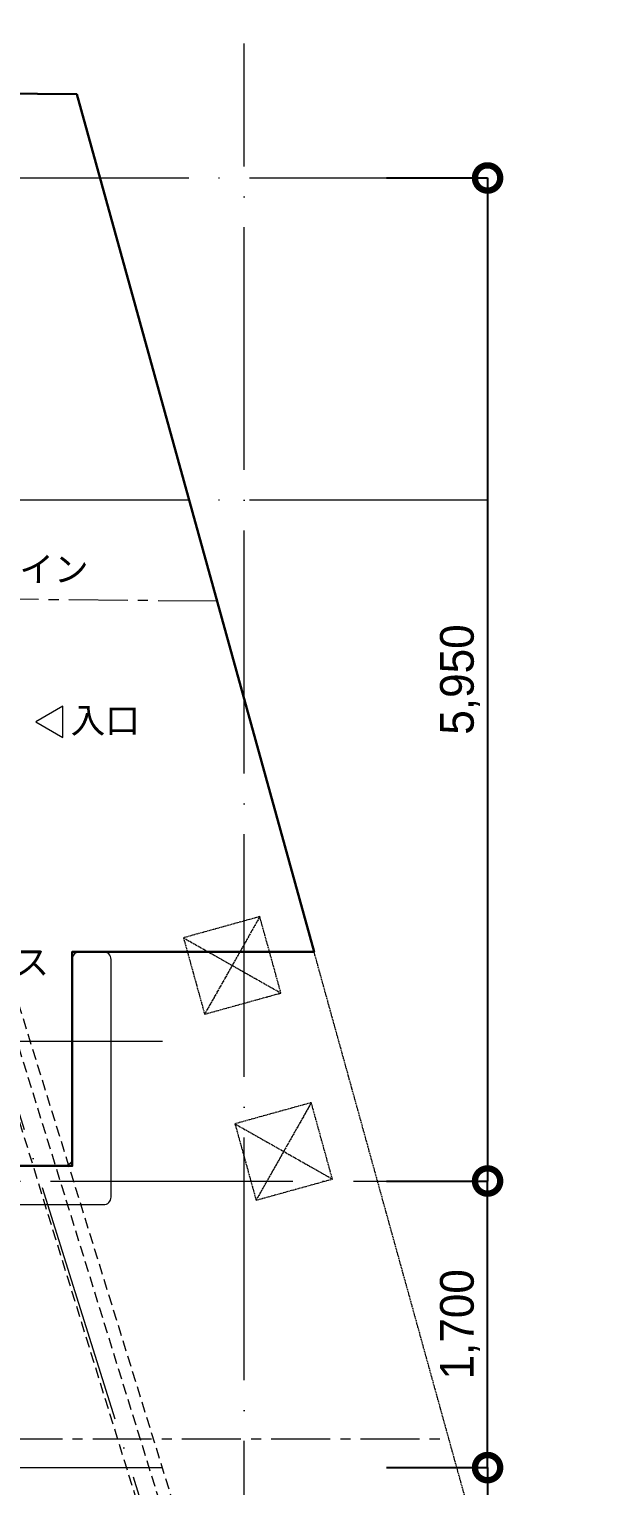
# Model space of a CAD drawing. Header units: millimetres. Extents: x 66582 to 239543, y 3715 to 66615.
# Drawn here: x 87737 to 91060, y 21828 to 30469 of the extents above; entities that cross this region are included whole.
import ezdxf

# ---------------------------------------------------------------- set-up
doc = ezdxf.new("R2010")
doc.units = ezdxf.units.MM
for name, pattern in [('ACAD_ISO04W100', [30, 24, -3, 0, -3]), ('CENTER', [10.6, 7, -1.2, 1.2, -1.2]), ('DASHED2', [9.525, 6.35, -3.175])]:
    doc.linetypes.add(name, pattern=pattern)
doc.layers.get('Defpoints').update_dxf_attribs({"color": 252})
for name, color, linetype, lineweight in [('1-0通芯', 2, 'ACAD_ISO04W100', 5), ('1-1 躯体', 6, 'Continuous', 18), ('1-18 敷地境界線', 6, 'Continuous', 20), ('1-21 寸法', 3, 'Continuous', 13), ('1-4 金属建具類', 1, 'Continuous', 13), ('2-3 レイアウト図', 2, 'Continuous', 13), ('2-9 室名', 150, 'Continuous', 13), ('C-0 リースライン図', 11, 'Continuous', 30)]:
    doc.layers.add(name, color=color, linetype=linetype, lineweight=lineweight)
doc.styles.add('MSPゴシック', font='MS PGothic.ttf')
doc.dimstyles.new('YS100S', dxfattribs={"dimscale": 100, "dimtxt": 2.5, "dimasz": 3, "dimexe": 0, "dimexo": 0.5, "dimgap": 0.5, "dimtad": 1, "dimdsep": 46, "dimlunit": 6, "dimtxsty": 'MSPゴシック', "dimblk": 'DOTSMALL', "dimcen": 3, "dimclrd": 140, "dimclre": 8, "dimclrt": 256, "dimaunit": 1, "dimazin": 0, "dimtfac": 1, "dimtmove": 2, "dimatfit": 3, "dimldrblk": 'DOTSMALL', "dimfxl": 6, "dimfxlon": 1, "dimtolj": 1, "dimtzin": 0, "dimarcsym": 0})

# ---------------------------------------------------------------- blocks, each defined once
blk = doc.blocks.new('_DotSmall')
at = {"color": 0, "linetype": 'ByBlock', "const_width": 0.5}
blk.add_lwpolyline([(-0.0625, 0, 1), (0.0625, 0, 1)], format="xyb", close=True, dxfattribs=at)
blk = doc.blocks.new('*D39')
at = {"layer": '1-21 寸法', "color": 8, "lineweight": -2, "ltscale": 80, "transparency": 16777216}
for p, q in [((89858.2, 21936), (90458.2, 21936)), ((89858.2, 19586), (90458.2, 19586))]:
    blk.add_line(p, q, dxfattribs=at)
at = {"layer": '1-21 寸法', "lineweight": -2, "ltscale": 80, "transparency": 16777216}
blk.add_line((90458.2, 21936), (90458.2, 19586), dxfattribs=at)
at = {"layer": 'Defpoints', "color": 0, "ltscale": 80, "transparency": 16777216}
for p in [(88529.3, 21936), (88044, 19586), (90458.2, 19586)]:
    blk.add_point(p, dxfattribs=at)
at = {"layer": '1-21 寸法', "lineweight": -2, "ltscale": 80, "transparency": 16777216, "xscale": 300, "yscale": 300, "zscale": 300}
for p, rotation in [((90458.2, 21936), 90), ((90458.2, 19586), 270)]:
    blk.add_blockref('_DotSmall', p, dxfattribs=dict(at, rotation=rotation))
at = {"layer": '1-21 寸法', "ltscale": 80, "transparency": 16777216, "insert": (90294.6, 20761), "char_height": 200, "attachment_point": 5, "rotation": 90, "style": 'MSPゴシック'}
blk.add_mtext('\\A1;2,350', dxfattribs=at)
blk = doc.blocks.new('*D42')
at = {"layer": '1-21 寸法', "color": 8, "lineweight": -2, "ltscale": 80, "transparency": 16777216}
for p, q in [((89858.2, 23636), (90458.2, 23636)), ((89858.2, 21936), (90458.2, 21936))]:
    blk.add_line(p, q, dxfattribs=at)
at = {"layer": '1-21 寸法', "lineweight": -2, "ltscale": 80, "transparency": 16777216}
blk.add_line((90458.2, 21936), (90458.2, 23636), dxfattribs=at)
at = {"layer": 'Defpoints', "color": 0, "ltscale": 80, "transparency": 16777216}
for p in [(89012.7, 23636), (90458.2, 23636), (88529.3, 21936)]:
    blk.add_point(p, dxfattribs=at)
at = {"layer": '1-21 寸法', "lineweight": -2, "ltscale": 80, "transparency": 16777216, "xscale": 300, "yscale": 300, "zscale": 300}
for p, rotation in [((90458.2, 23636), 90), ((90458.2, 21936), 270)]:
    blk.add_blockref('_DotSmall', p, dxfattribs=dict(at, rotation=rotation))
at = {"layer": '1-21 寸法', "ltscale": 80, "transparency": 16777216, "insert": (90294.6, 22786), "char_height": 200, "attachment_point": 5, "rotation": 90, "style": 'MSPゴシック'}
blk.add_mtext('\\A1;1,700', dxfattribs=at)
blk = doc.blocks.new('*D43')
at = {"layer": '1-21 寸法', "color": 8, "lineweight": -2, "ltscale": 80, "transparency": 16777216}
for p, q in [((89858.2, 29586), (90458.2, 29586)), ((89858.2, 23636), (90458.2, 23636))]:
    blk.add_line(p, q, dxfattribs=at)
at = {"layer": '1-21 寸法', "lineweight": -2, "ltscale": 80, "transparency": 16777216}
blk.add_line((90458.2, 29586), (90458.2, 23636), dxfattribs=at)
at = {"layer": 'Defpoints', "color": 0, "ltscale": 80, "transparency": 16777216}
for p in [(89012.7, 29586), (89012.7, 23636), (90458.2, 23636)]:
    blk.add_point(p, dxfattribs=at)
at = {"layer": '1-21 寸法', "lineweight": -2, "ltscale": 80, "transparency": 16777216, "xscale": 300, "yscale": 300, "zscale": 300}
for p, rotation in [((90458.2, 29586), 90), ((90458.2, 23636), 270)]:
    blk.add_blockref('_DotSmall', p, dxfattribs=dict(at, rotation=rotation))
at = {"layer": '1-21 寸法', "ltscale": 80, "transparency": 16777216, "insert": (90294.6, 26611), "char_height": 200, "attachment_point": 5, "rotation": 90, "style": 'MSPゴシック'}
blk.add_mtext('\\A1;5,950', dxfattribs=at)

msp = doc.modelspace()

# ---------------------------------------------------------------- linework, layer by layer
at = {"layer": '1-0通芯', "ltscale": 60, "transparency": 33554687}
for p, q in [((85660.6802, 30468.9635), (89537.8733, 18104.9336)), ((85660.6802, 30468.9635), (89537.8733, 18104.9336)), ((89012.6816, 18853.8894), (89012.6816, 30383.3472)), ((89012.6816, 18853.8894), (89012.6816, 30383.3472)), ((69243.0049, 29585.9572), (90458.2195, 29585.9572)), ((69243.0049, 29585.9572), (90458.2195, 29585.9572)), ((69243.0049, 27675.9572), (90458.2195, 27675.9572)), ((69243.0049, 27675.9572), (90458.2195, 27675.9572)), ((69243.0049, 24465.9572), (88529.31, 24465.9572)), ((84262.6816, 23635.9572), (90458.2195, 23635.9572)), ((84262.6816, 23635.9572), (90458.2195, 23635.9572)), ((69243.0049, 21935.9572), (88529.31, 21935.9572)), ((69243.0049, 21935.9572), (88529.31, 21935.9572))]:
    msp.add_line(p, q, dxfattribs=at)
at = {"layer": '1-1 躯体', "linetype": 'DASHED2', "ltscale": 10, "transparency": 33554687}
for p, q in [((86093.1654, 29785.9572), (89311.6064, 19403.8894)), ((86037.8943, 29710.9572), (89211.3853, 19473.8894))]:
    msp.add_line(p, q, dxfattribs=at)
msp.add_lwpolyline([(85793.2195, 21905.9572), (85793.2195, 21375.4233), (88489.3556, 21375.4233), (85936.3265, 29616.4389)], dxfattribs=at)
at = {"layer": '1-18 敷地境界線', "color": 10, "linetype": 'CENTER', "ltscale": 50}
for p, q in [((88852.5408, 27075.1369), (73787.3265, 27217.3313)), ((73804.3168, 22106.1739), (90228.6977, 22106.1739))]:
    msp.add_line(p, q, dxfattribs=at)
at = {"layer": '1-18 敷地境界線', "linetype": 'CENTER'}
for points in [[(70777.2426, 30245.8759), (70814.2727, 19106.1739), (91059.5492, 19106.1739), (88019.4746, 30083.1335)], [(88653.1329, 25078.8136), (88778.5776, 24625.8637), (89231.5275, 24751.3084), (89106.0828, 25204.2583)], [(88958.7375, 23975.3505), (89084.1823, 23522.4006), (89537.1322, 23647.8453), (89411.6875, 24100.7952)]]:
    msp.add_lwpolyline(points, close=True, dxfattribs=at)
for points in [[(89106.0828, 25204.2583), (88778.5776, 24625.8637)], [(88653.1329, 25078.8136), (89231.5275, 24751.3084)], [(89411.6875, 24100.7952), (89084.1823, 23522.4006)], [(88958.7375, 23975.3505), (89537.1322, 23647.8453)]]:
    msp.add_lwpolyline(points, dxfattribs=at)
at = {"layer": '1-4 金属建具類'}
msp.add_lwpolyline([(87936.3208, 26267.5941), (87936.3208, 26452.5941), (87776.1061, 26360.0941)], close=True, dxfattribs=at)
at = {"layer": '2-3 レイアウト図'}
msp.add_lwpolyline([(87068.1329, 23495.9572), (88178.1329, 23495.9572, 0.414213562), (88223.1329, 23540.9572), (88223.1329, 24950.9572, 0.414213562), (88178.1329, 24995.9572), (88038.1329, 24995.9572, 0.414213562), (87993.1329, 24950.9572), (87993.1329, 23770.9572, -0.414213562), (87948.1329, 23725.9572), (87068.1329, 23725.9572, 0.414213562), (87023.1329, 23680.9572), (87023.1329, 23540.9572, 0.414213562)], format="xyb", close=True, dxfattribs=at)
at = {"layer": 'C-0 リースライン図'}
msp.add_lwpolyline([(86027.6816, 23725.9572), (87948.1329, 23725.9572), (87993.1329, 23725.9572), (87993.1329, 24995.9572), (89428.3707, 24995.9572), (88019.4746, 30083.1335), (85910.1931, 30101.9802), (85915.1702, 23725.9572)], dxfattribs=at)

# ---------------------------------------------------------------- texts
at = {"layer": '1-4 金属建具類', "char_height": 150.48177, "attachment_point": 2, "line_spacing_factor": 0.999868, "style": 'MSPゴシック'}
for s, insert in [('延焼ライン', (87576.4439, 27340.8163)), ('入口', (88188.6572, 26443.9974))]:
    msp.add_mtext(s, dxfattribs=dict(at, insert=insert))
at = {"layer": '2-9 室名', "ltscale": 80, "insert": (87124.4938, 25010.7386), "char_height": 150.48177, "attachment_point": 2, "line_spacing_factor": 0.999868, "style": 'MSPゴシック'}
msp.add_mtext('1F店舗用テラス\\P16.96m2\\P5.13坪', dxfattribs=at)

# ---------------------------------------------------------------- dimensions: what is measured, and where the dimension line sits
at = {"layer": '1-21 寸法', "ltscale": 80}
for base, p1, p2, picture, middle in [((90458.2195, 23635.9572), (89012.6816, 29585.9572), (89012.6816, 23635.9572), '*D43', (90294.5832, 26610.9572)), ((90458.2195, 23635.9572), (88529.31, 21935.9572), (89012.6816, 23635.9572), '*D42', (90294.5832, 22785.9572)), ((90458.2195, 19585.9572), (88529.31, 21935.9572), (88043.9715, 19585.9572), '*D39', (90294.5832, 20760.9572))]:
    dim = msp.add_linear_dim(base=base, p1=p1, p2=p2, angle=270, dimstyle='YS100S', override={"dimtxt": 2, "dimpost": '\\X', "dimclrd": 256}, dxfattribs=at)
    dim.commit()
    dim.dimension.update_dxf_attribs({"geometry": picture, "text_midpoint": middle})

doc.saveas('drawing.dxf')
